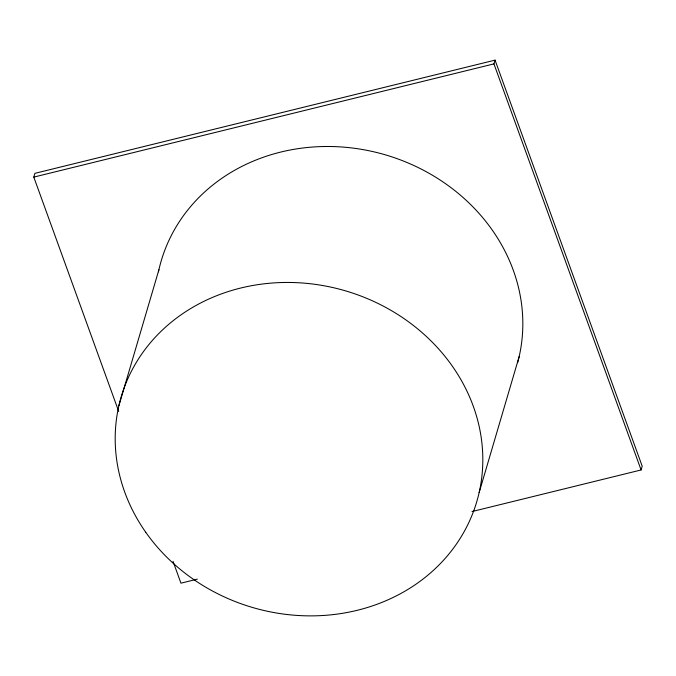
<?xml version="1.0" encoding="UTF-8"?>
<svg xmlns="http://www.w3.org/2000/svg" width="676" height="676" viewBox="0 0 676 676"><rect width="100%" height="100%" fill="white"/><g stroke="black" fill="none" stroke-linecap="round" stroke-linejoin="round"><path stroke-width="1.01" d="M118.706 411.414L33.8 177.104L34.907 173.343L495.052 60.13L642.2 466.195L641.093 469.964L472 511.563M118.883 405.752L158.894 269.783M641.093 469.964L493.945 63.89L495.052 60.13M479.14 492.576L519.151 356.607M33.8 177.104L493.945 63.89M197.341 579.138L180.948 583.177L173.031 561.333M158.446 271.82A185.351 164.995 16.4 0 1 377.901 152.801A185.351 164.995 16.4 0 1 517.63 362.699M145.762 532.282A185.351 164.995 16.4 0 0 463.533 532.756A185.351 164.995 16.4 0 0 287.731 282.45A185.351 164.995 16.4 0 0 145.762 532.282"/></g></svg>
